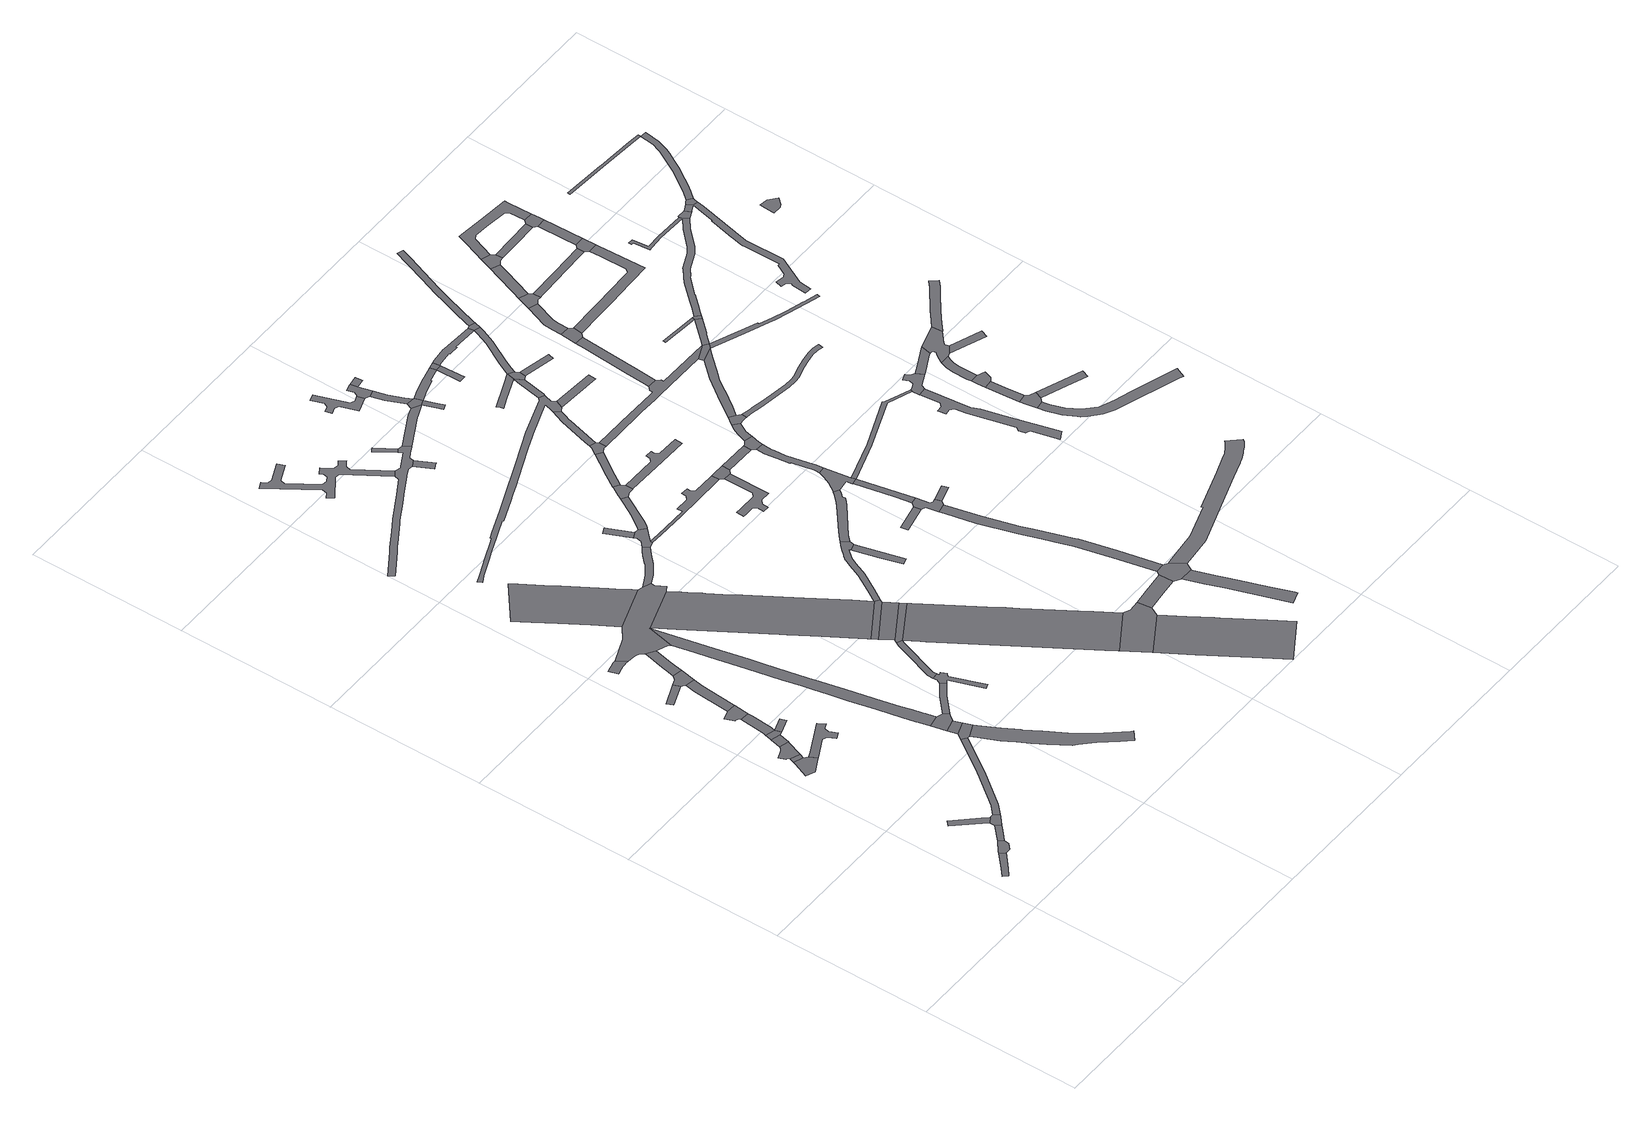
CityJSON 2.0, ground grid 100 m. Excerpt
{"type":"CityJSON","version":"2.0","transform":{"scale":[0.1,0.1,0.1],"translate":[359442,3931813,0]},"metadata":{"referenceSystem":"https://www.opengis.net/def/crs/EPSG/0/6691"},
"CityObjects":{
"road1":{"type":"Road","attributes":{"RoadStructureAttribute.sectionType":"1"},"geometry":[{"type":"MultiSurface","lod":"1","boundaries":[[[0,1,2,3,4,5]]]}]},
"road2":{"type":"Road","geometry":[{"type":"MultiSurface","lod":"1","boundaries":[[[6,7,8,9,2,1,10,11]]]}]},
"road3":{"type":"Road","attributes":{"RoadStructureAttribute.sectionType":"1"},"geometry":[{"type":"MultiSurface","lod":"1","boundaries":[[[12,13,14,15,7,6]]]}]},
"road4":{"type":"Road","attributes":{"RoadStructureAttribute.sectionType":"1"},"geometry":[{"type":"MultiSurface","lod":"1","boundaries":[[[16,17,18,19,20,21]]]}]},
"road5":{"type":"Road","geometry":[{"type":"MultiSurface","lod":"1","boundaries":[[[21,20,15,14,22,23,24]]]}]},
"road6":{"type":"Road","geometry":[{"type":"MultiSurface","lod":"1","boundaries":[[[25,26,27,28,29,30,31,32]]]}]},
"road7":{"type":"Road","attributes":{"RoadStructureAttribute.sectionType":"1"},"geometry":[{"type":"MultiSurface","lod":"1","boundaries":[[[25,33,34,26]]]}]},
"road8":{"type":"Road","geometry":[{"type":"MultiSurface","lod":"1","boundaries":[[[35,36,37,38,39,40,41,42,43,44,34,33,45,46]]]}]},
"road9":{"type":"Road","attributes":{"RoadStructureAttribute.sectionType":"1"},"geometry":[{"type":"MultiSurface","lod":"1","boundaries":[[[47,48,35,46]]]}]},
"road10":{"type":"Road","geometry":[{"type":"MultiSurface","lod":"1","boundaries":[[[49,50,48,47,51,52]]]}]},
"road11":{"type":"Road","attributes":{"RoadStructureAttribute.sectionType":"1"},"geometry":[{"type":"MultiSurface","lod":"1","boundaries":[[[31,53,54,55,56,57,58,59,60,61,32]]]}]},
"road12":{"type":"Road","attributes":{"RoadStructureAttribute.sectionType":"1"},"geometry":[{"type":"MultiSurface","lod":"1","boundaries":[[[62,63,64,65,66,49,52]]]}]},
"road13":{"type":"Road","attributes":{"RoadStructureAttribute.sectionType":"1"},"geometry":[{"type":"MultiSurface","lod":"1","boundaries":[[[23,67,68,69,70,71,72,73,74,75,76,77,78,79,24]]]}]},
"road14":{"type":"Road","geometry":[{"type":"MultiSurface","lod":"1","boundaries":[[[80,81,82,83,84,85,86,65,64]]]}]},
"road15":{"type":"Road","attributes":{"RoadStructureAttribute.sectionType":"1"},"geometry":[{"type":"MultiSurface","lod":"1","boundaries":[[[51,87,88,89,52]]]}]},
"road16":{"type":"Road","attributes":{"RoadStructureAttribute.sectionType":"1"},"geometry":[{"type":"MultiSurface","lod":"1","boundaries":[[[90,91,92,93]]]}]},
"road17":{"type":"Road","attributes":{"RoadStructureAttribute.sectionType":"1"},"geometry":[{"type":"MultiSurface","lod":"1","boundaries":[[[94,95,81,80,96,97,98]]]}]},
"road18":{"type":"Road","attributes":{"RoadStructureAttribute.sectionType":"1"},"geometry":[{"type":"MultiSurface","lod":"1","boundaries":[[[99,100,101,102,103,104,105,106,107,108,109,110,111]]]}]},
"road19":{"type":"Road","geometry":[{"type":"MultiSurface","lod":"1","boundaries":[[[112,113,114,92,91,115,94,98]]]}]},
"road20":{"type":"Road","attributes":{"RoadStructureAttribute.sectionType":"1"},"geometry":[{"type":"MultiSurface","lod":"1","boundaries":[[[116,117,118,119,113,112,120,121,122,123]]]}]},
"road21":{"type":"Road","geometry":[{"type":"MultiSurface","lod":"1","boundaries":[[[74,73,124,125,126,127]]]}]},
"road22":{"type":"Road","attributes":{"RoadStructureAttribute.sectionType":"1"},"geometry":[{"type":"MultiSurface","lod":"1","boundaries":[[[128,127,126,129]]]}]},
"road23":{"type":"Road","geometry":[{"type":"MultiSurface","lod":"1","boundaries":[[[130,131,132,133,134,128,129]]]}]},
"road24":{"type":"Road","attributes":{"RoadStructureAttribute.sectionType":"1"},"geometry":[{"type":"MultiSurface","lod":"1","boundaries":[[[135,136,137,138,139,140,141,142,143,144,145,146,147,134,133,148,149,150,151,152,153,154,155,156,157,158,159,160,161,162,163,164]]]}]},
"road25":{"type":"Road","attributes":{"RoadStructureAttribute.sectionType":"1"},"geometry":[{"type":"MultiSurface","lod":"1","boundaries":[[[165,166,167,168,169,170,171,172,173,174,175,176,177,178,179,180,181,182,183,184,185,186,187,188,189,125,124]]]}]},
"road26":{"type":"Road","attributes":{"RoadStructureAttribute.sectionType":"1"},"geometry":[{"type":"MultiSurface","lod":"1","boundaries":[[[190,164,191]]]}]},
"road27":{"type":"Road","geometry":[{"type":"MultiSurface","lod":"1","boundaries":[[[192,193,135,190,194,195,196,197,198,199,200,201,106,105,202,203,204,205,116,123]]]}]},
"road28":{"type":"Road","attributes":{"RoadStructureAttribute.sectionType":"1"},"geometry":[{"type":"MultiSurface","lod":"1","boundaries":[[[206,207,208,209,132,131,210,211]]]}]},
"road29":{"type":"Road","attributes":{"RoadStructureAttribute.sectionType":"1"},"geometry":[{"type":"MultiSurface","lod":"1","boundaries":[[[212,213,214,215,216,200,199,217,218,219,220,221,222,223]]]}]},
"road30":{"type":"Road","geometry":[{"type":"MultiSurface","lod":"1","boundaries":[[[224,206,211,225,226,227,228,229,230,231,232,233,234,235,236]]]}]},
"road31":{"type":"Road","attributes":{"RoadStructureAttribute.sectionType":"1"},"geometry":[{"type":"MultiSurface","lod":"1","boundaries":[[[237,238,239,240,241,242,236,235,243,244,245]]]}]},
"road32":{"type":"Road","attributes":{"RoadStructureAttribute.sectionType":"1"},"geometry":[{"type":"MultiSurface","lod":"1","boundaries":[[[246,247,248,249,250,251,252,253,254,255,194,191,256,257,258,259,260,261,262,263]]]}]},
"road33":{"type":"Road","attributes":{"RoadStructureAttribute.sectionType":"1"},"geometry":[{"type":"MultiSurface","lod":"1","boundaries":[[[264,265,266,267,268,269,270,271,272,273,274,275,276,277,278,279,280,281,282,283,284,285,286,287,288,289,290,291,292,293,294,295,296,297]]]}]},
"road34":{"type":"Road","attributes":{"RoadStructureAttribute.sectionType":"1"},"geometry":[{"type":"MultiSurface","lod":"1","boundaries":[[[298,299,300,301,302,198,197,303,304,305,306,307,308]]]}]},
"road35":{"type":"Road","geometry":[{"type":"MultiSurface","lod":"1","boundaries":[[[309,310,311,263,262]]]}]},
"road36":{"type":"Road","attributes":{"RoadStructureAttribute.sectionType":"1"},"geometry":[{"type":"MultiSurface","lod":"1","boundaries":[[[312,310,309,313]]]}]},
"road37":{"type":"Road","geometry":[{"type":"MultiSurface","lod":"1","boundaries":[[[245,314,312,313,237]]]}]},
"road38":{"type":"Road","attributes":{"RoadStructureAttribute.sectionType":"1"},"geometry":[{"type":"MultiSurface","lod":"1","boundaries":[[[276,315,316,317,318,319,320,321,322,323,324,325,326,327,328,329,330,331,332,333,334,335,336,337,338,339,340,341,342,277]]]}]},
"road39":{"type":"Road","attributes":{"RoadStructureAttribute.sectionType":"1"},"geometry":[{"type":"MultiSurface","lod":"1","boundaries":[[[343,344,345,346]]]}]},
"road40":{"type":"Road","geometry":[{"type":"MultiSurface","lod":"1","boundaries":[[[347,348,349,350,351,346,345,352,353,308,307,354,355]]]}]},
"road41":{"type":"Road","attributes":{"RoadStructureAttribute.sectionType":"1"},"geometry":[{"type":"MultiSurface","lod":"1","boundaries":[[[356,357,358,359,360,361,362,363,364,365,366,367,368,369,370,371,314,245]]]}]},
"road42":{"type":"Road","attributes":{"RoadStructureAttribute.sectionType":"1"},"geometry":[{"type":"MultiSurface","lod":"1","boundaries":[[[372,373,374,375,376,377,378,379,380,381,382,383,384,385,386,387,388,389,390,391,392,393,394,395,396,397,398,399,400,401,402,403,404,405,406,407,408,409]]]}]},
"road43":{"type":"Road","geometry":[{"type":"MultiSurface","lod":"1","boundaries":[[[296,410,411,412,297]]]}]},
"road44":{"type":"Road","attributes":{"RoadStructureAttribute.sectionType":"1"},"geometry":[{"type":"MultiSurface","lod":"1","boundaries":[[[311,413,414,415,416,417,418,419,420,421,422,423,424,425,426,427,428,429,430,431,432,433,263]]]}]},
"road45":{"type":"Road","attributes":{"RoadStructureAttribute.sectionType":"1"},"geometry":[{"type":"MultiSurface","lod":"1","boundaries":[[[434,435,436,437,350,349,438,439,440,441]]]}]},
"road46":{"type":"Road","geometry":[{"type":"MultiSurface","lod":"1","boundaries":[[[270,442,443,444,271]]]}]},
"road47":{"type":"Road","geometry":[{"type":"MultiSurface","lod":"1","boundaries":[[[445,446,447,448,449,362,361]]]}]},
"road48":{"type":"Road","attributes":{"RoadStructureAttribute.sectionType":"1"},"geometry":[{"type":"MultiSurface","lod":"1","boundaries":[[[450,451,452,453,454,455,456,457,458,459,460,461,462,463,464,347,355]]]}]},
"road49":{"type":"Road","geometry":[{"type":"MultiSurface","lod":"1","boundaries":[[[440,465,466,467,468,469,470,471,472,473,441]]]}]},
"road50":{"type":"Road","geometry":[{"type":"MultiSurface","lod":"1","boundaries":[[[420,474,475,476,477,421]]]}]},
"road51":{"type":"Road","attributes":{"function":"2","RoadStructureAttribute.sectionType":"1"},"geometry":[{"type":"MultiSurface","lod":"1","boundaries":[[[478,479,480,481,446,445,482,483,484,485]]]}]},
"road52":{"type":"Road","attributes":{"RoadStructureAttribute.sectionType":"1"},"geometry":[{"type":"MultiSurface","lod":"1","boundaries":[[[486,487,488,470,469,489,490,491]]]}]},
"road53":{"type":"Road","attributes":{"RoadStructureAttribute.sectionType":"1"},"geometry":[{"type":"MultiSurface","lod":"1","boundaries":[[[268,492,493,494,495,496,497,498,499,494,500,501,269]]]}]},
"road54":{"type":"Road","geometry":[{"type":"MultiSurface","lod":"1","boundaries":[[[502,503,504,505,506,507,508,509,510,511,512,513,514]]]}]},
"road55":{"type":"Road","geometry":[{"type":"MultiSurface","lod":"1","boundaries":[[[515,516,517,518,519,520,521,522,523,524,525,526,527,528,529]]]}]},
"road56":{"type":"Road","attributes":{"RoadStructureAttribute.sectionType":"1"},"geometry":[{"type":"MultiSurface","lod":"1","boundaries":[[[530,531,532,533,534,535,536,537,538,423,422,539,540,541,542,543,544,545,546,547]]]}]},
"road57":{"type":"Road","attributes":{"RoadStructureAttribute.sectionType":"1"},"geometry":[{"type":"MultiSurface","lod":"1","boundaries":[[[447,548,549,550,551,448]]]}]},
"road58":{"type":"Road","geometry":[{"type":"MultiSurface","lod":"1","boundaries":[[[552,553,554,555,556,557,558,559,502,514]]]}]},
"road59":{"type":"Road","attributes":{"RoadStructureAttribute.sectionType":"1"},"geometry":[{"type":"MultiSurface","lod":"1","boundaries":[[[560,561,562,563,564,565,566,567,568,569,468,467]]]}]},
"road60":{"type":"Road","geometry":[{"type":"MultiSurface","lod":"1","boundaries":[[[570,571,500,494,499,572]]]}]},
"road61":{"type":"Road","geometry":[{"type":"MultiSurface","lod":"1","boundaries":[[[573,574,575,576,577,578,486,491]]]}]},
"road62":{"type":"Road","attributes":{"RoadStructureAttribute.sectionType":"1"},"geometry":[{"type":"MultiSurface","lod":"1","boundaries":[[[552,579,571,570,580,581,553]]]}]},
"road63":{"type":"Road","geometry":[{"type":"MultiSurface","lod":"1","boundaries":[[[453,582,529,528,583,584,585,454]]]}]},
"road64":{"type":"Road","geometry":[{"type":"MultiSurface","lod":"1","boundaries":[[[554,586,587,555]]]}]},
"road65":{"type":"Road","attributes":{"RoadStructureAttribute.sectionType":"1"},"geometry":[{"type":"MultiSurface","lod":"1","boundaries":[[[588,589,590,591]]]}]},
"road66":{"type":"Road","attributes":{"RoadStructureAttribute.sectionType":"1"},"geometry":[{"type":"MultiSurface","lod":"1","boundaries":[[[592,593,577,576,594,595,596,408,407]]]}]},
"road67":{"type":"Road","attributes":{"RoadStructureAttribute.sectionType":"1"},"geometry":[{"type":"MultiSurface","lod":"1","boundaries":[[[597,598,599,600,601,602,603,604,605,606,607,608,609,610]]]}]},
"road68":{"type":"Road","geometry":[{"type":"MultiSurface","lod":"1","boundaries":[[[606,605,611,612,613,614,615,550,549]]]}]},
"road69":{"type":"Road","attributes":{"RoadStructureAttribute.sectionType":"1"},"geometry":[{"type":"MultiSurface","lod":"1","boundaries":[[[614,616,617,618,619,620,621,622,623,624,625,626,627,628,629,630,631,632,633,615]]]}]},
"road70":{"type":"Road","attributes":{"RoadStructureAttribute.sectionType":"1"},"geometry":[{"type":"MultiSurface","lod":"1","boundaries":[[[499,634,635,636,637,638,639,640,641,638,642,643,644,645,572]]]}]},
"road71":{"type":"Road","attributes":{"RoadStructureAttribute.sectionType":"1"},"geometry":[{"type":"MultiSurface","lod":"1","boundaries":[[[584,583,646,647]]]}]},
"road72":{"type":"Road","geometry":[{"type":"MultiSurface","lod":"1","boundaries":[[[591,590,648,649,624,623,650,651,652,653,654,655]]]}]},
"road73":{"type":"Road","geometry":[{"type":"MultiSurface","lod":"1","boundaries":[[[656,657,658,659,547,546,660,661,662,663,664,665]]]}]},
"road74":{"type":"Road","attributes":{"RoadStructureAttribute.sectionType":"1"},"geometry":[{"type":"MultiSurface","lod":"1","boundaries":[[[666,663,662,667,655,654]]]}]},
"road75":{"type":"Road","attributes":{"RoadStructureAttribute.sectionType":"1"},"geometry":[{"type":"MultiSurface","lod":"1","boundaries":[[[668,669,670,671,672,673,674]]]}]},
"road76":{"type":"Road","attributes":{"RoadStructureAttribute.sectionType":"1"},"geometry":[{"type":"MultiSurface","lod":"1","boundaries":[[[675,676,677,678,679,680,681,682,683,657,656,684,685,686,687,688,689]]]}]},
"road77":{"type":"Road","attributes":{"RoadStructureAttribute.sectionType":"1"},"geometry":[{"type":"MultiSurface","lod":"1","boundaries":[[[690,691,692,693,651,650]]]}]},
"road78":{"type":"Road","geometry":[{"type":"MultiSurface","lod":"1","boundaries":[[[641,694,695,642,638]]]}]},
"road79":{"type":"Road","geometry":[{"type":"MultiSurface","lod":"1","boundaries":[[[696,647,646,675,689,697,698,699]]]}]},
"road80":{"type":"Road","geometry":[{"type":"MultiSurface","lod":"1","boundaries":[[[700,375,374,701,702,674]]]}]},
"road81":{"type":"Road","geometry":[{"type":"MultiSurface","lod":"1","boundaries":[[[703,704,372,409]]]}]},
"road82":{"type":"Road","attributes":{"RoadStructureAttribute.sectionType":"1"},"geometry":[{"type":"MultiSurface","lod":"1","boundaries":[[[698,705,706,707,708,709,710,711,712,699]]]}]},
"road83":{"type":"Road","geometry":[{"type":"MultiSurface","lod":"1","boundaries":[[[702,713,714,715,668,674]]]}]},
"road84":{"type":"Road","attributes":{"RoadStructureAttribute.sectionType":"1"},"geometry":[{"type":"MultiSurface","lod":"1","boundaries":[[[716,717,718,719,695,694,720,721,722,723,724,725,726,727,728,729,730,731,668,715,732,733,734,735,736,727]]]}]},
"road85":{"type":"Road","geometry":[{"type":"MultiSurface","lod":"1","boundaries":[[[737,738,709,708,739,740,741,742,743]]]}]},
"road86":{"type":"Road","geometry":[{"type":"MultiSurface","lod":"1","boundaries":[[[744,745,746,747,748,749,750,751,752,753,754,755,756,575,574,757,758,759,760]]]}]},
"road87":{"type":"Road","geometry":[{"type":"MultiSurface","lod":"1","boundaries":[[[713,761,762,763,714]]]}]},
"road88":{"type":"Road","attributes":{"RoadStructureAttribute.sectionType":"1"},"geometry":[{"type":"MultiSurface","lod":"1","boundaries":[[[764,765,766,767,768,769,770,771,772,773,774,665,664]]]}]},
"road89":{"type":"Road","geometry":[{"type":"MultiSurface","lod":"1","boundaries":[[[736,775,776,716,727]]]}]},
"road90":{"type":"Road","attributes":{"RoadStructureAttribute.sectionType":"1"},"geometry":[{"type":"MultiSurface","lod":"1","boundaries":[[[777,778,779,780,781,782,783,750,749]]]}]},
"road91":{"type":"Road","attributes":{"RoadStructureAttribute.sectionType":"1"},"geometry":[{"type":"MultiSurface","lod":"1","boundaries":[[[784,785,786,737,743,787,788,789,790,791,792,793,794,795,796,797]]]}]},
"road92":{"type":"Road","attributes":{"RoadStructureAttribute.sectionType":"1"},"geometry":[{"type":"MultiSurface","lod":"1","boundaries":[[[798,799,800,801,802,803,804,805,806,807,613,612,808,809,810,811,812,813,814,815,816,817,818,819,820,821,822]]]}]},
"road93":{"type":"Road","geometry":[{"type":"MultiSurface","lod":"1","boundaries":[[[823,824,825,780,779,826]]]}]},
"road94":{"type":"Road","attributes":{"RoadStructureAttribute.sectionType":"1"},"geometry":[{"type":"MultiSurface","lod":"1","boundaries":[[[741,827,828,829,830,831,832,833,834,835,836,837,838,839,840,841,842,843,844,845,846,847,848,849,850,742]]]}]},
"road95":{"type":"Road","attributes":{"RoadStructureAttribute.sectionType":"1"},"geometry":[{"type":"MultiSurface","lod":"1","boundaries":[[[851,852,853,854,855,856,825,824]]]}]},
"road96":{"type":"Road","attributes":{"RoadStructureAttribute.sectionType":"1"},"geometry":[{"type":"MultiSurface","lod":"1","boundaries":[[[857,858,859,860,861,862,863,864,865,866,776,775,867,868,869,870,871,872,873,874,875,876,877]]]}]},
"road97":{"type":"Road","geometry":[{"type":"MultiSurface","lod":"1","boundaries":[[[784,797,878,746,745]]]}]},
"road98":{"type":"Road","attributes":{"RoadStructureAttribute.sectionType":"1"},"geometry":[{"type":"MultiSurface","lod":"1","boundaries":[[[879,880,881,882,883,884,885,886,887,888,889,890,891,892,893,894,895,896,897,898]]]}]},
"road99":{"type":"Road","geometry":[{"type":"MultiSurface","lod":"1","boundaries":[[[899,900,901,902,854,853,903,904]]]}]},
"road100":{"type":"Road","attributes":{"RoadStructureAttribute.sectionType":"1"},"geometry":[{"type":"MultiSurface","lod":"1","boundaries":[[[905,906,907,908,909,910]]]}]},
"road101":{"type":"Road","attributes":{"RoadStructureAttribute.sectionType":"1"},"geometry":[{"type":"MultiSurface","lod":"1","boundaries":[[[911,912,913,914,910,915,746,878]]]}]},
"road102":{"type":"Road","attributes":{"RoadStructureAttribute.sectionType":"1"},"geometry":[{"type":"MultiSurface","lod":"1","boundaries":[[[916,917,918,919,920,901,900]]]}]},
"road103":{"type":"Road","geometry":[{"type":"MultiSurface","lod":"1","boundaries":[[[921,922,923,924,925,926,769,768,879,898,927,928,929]]]}]},
"road104":{"type":"Road","geometry":[{"type":"MultiSurface","lod":"1","boundaries":[[[905,910,914,930,931]]]}]},
"road105":{"type":"Road","geometry":[{"type":"MultiSurface","lod":"1","boundaries":[[[932,933,934,935,936,937,938,939]]]}]},
"road106":{"type":"Road","attributes":{"RoadStructureAttribute.sectionType":"1"},"geometry":[{"type":"MultiSurface","lod":"1","boundaries":[[[938,940,941,942,943,939]]]}]},
"road107":{"type":"Road","attributes":{"RoadStructureAttribute.sectionType":"1"},"geometry":[{"type":"MultiSurface","lod":"1","boundaries":[[[944,945,946,947,948,949,950,951,952,953,954,955,956,957,823,826]]]}]},
"road108":{"type":"Road","geometry":[{"type":"MultiSurface","lod":"1","boundaries":[[[958,918,917,959,960,961,962,963]]]}]},
"road109":{"type":"Road","geometry":[{"type":"MultiSurface","lod":"1","boundaries":[[[964,942,941,965,966,967,968]]]}]},
"road110":{"type":"Road","attributes":{"RoadStructureAttribute.sectionType":"1"},"geometry":[{"type":"MultiSurface","lod":"1","boundaries":[[[969,970,971,972,973,974,975,899,904]]]}]},
"road111":{"type":"Road","attributes":{"RoadStructureAttribute.sectionType":"1"},"geometry":[{"type":"MultiSurface","lod":"1","boundaries":[[[976,929,928,977,978,979,980,981]]]}]},
"road112":{"type":"Road","attributes":{"RoadStructureAttribute.sectionType":"1"},"geometry":[{"type":"MultiSurface","lod":"1","boundaries":[[[982,983,984,985,986,987,988,989,990,991,992,993,994,995,996,997,998,999,878,797]]]}]},
"road113":{"type":"Road","attributes":{"RoadStructureAttribute.sectionType":"1"},"geometry":[{"type":"MultiSurface","lod":"1","boundaries":[[[967,1000,1001,1002,1003,1004,1005,1006,1007,1008,968]]]}]},
"road114":{"type":"Road","attributes":{"RoadStructureAttribute.sectionType":"1"},"geometry":[{"type":"MultiSurface","lod":"1","boundaries":[[[935,1009,1010,1011,1012,936]]]}]},
"road115":{"type":"Road","attributes":{"RoadStructureAttribute.sectionType":"1"},"geometry":[{"type":"MultiSurface","lod":"1","boundaries":[[[1013,1014,1015,1016,1017,1018,1019,1020,934,933,1021,1022,1023,1024,1025,1026,1027,1028,1029,1030,1031]]]}]},
"road116":{"type":"Road","attributes":{"RoadStructureAttribute.sectionType":"1"},"geometry":[{"type":"MultiSurface","lod":"1","boundaries":[[[1032,961,960,1033,1034,1035]]]}]},
"road117":{"type":"Road","geometry":[{"type":"MultiSurface","lod":"1","boundaries":[[[980,1036,1037,1038,1039,1040,1041,1042,1043,1044,1005,1004,1045,1046,1047,1048,1049,1050,1051,1052,981]]]}]},
"road118":{"type":"Road","attributes":{"RoadStructureAttribute.sectionType":"1"},"geometry":[{"type":"MultiSurface","lod":"1","boundaries":[[[1053,1054,1055,1056,1057,1058,1059,963,962,1060,1061,1062,1063,1064,1065,1066,1067,1068,1069]]]}]},
"road119":{"type":"Road","attributes":{"RoadStructureAttribute.sectionType":"1"},"geometry":[{"type":"MultiSurface","lod":"1","boundaries":[[[1045,1070,1071,1046]]]}]},
"road120":{"type":"Road","geometry":[{"type":"MultiSurface","lod":"1","boundaries":[[[951,950,1072,1073,973,972]]]}]},
"road121":{"type":"Road","attributes":{"RoadStructureAttribute.sectionType":"1"},"geometry":[{"type":"MultiSurface","lod":"1","boundaries":[[[1074,1073,1072,1075,1076,1077,1078]]]}]},
"road122":{"type":"Road","attributes":{"RoadStructureAttribute.sectionType":"1"},"geometry":[{"type":"MultiSurface","lod":"1","boundaries":[[[1079,1080,1081,1082,1083,1084,1085,1086,1087,1088,1089,1090,1091,1092,1093,1094,1095,1096,1097,931,930,1098,1099,1100,1101,1102,1103,1104,1105,1106,1107,1108,1109,1110,1111,1088,1112]]]}]},
"road123":{"type":"Road","geometry":[{"type":"MultiSurface","lod":"1","boundaries":[[[1077,1113,1069,1068,1114,1035,1034,1078]]]}]},
"road124":{"type":"Road","attributes":{"RoadStructureAttribute.sectionType":"1"},"geometry":[{"type":"MultiSurface","lod":"1","boundaries":[[[1115,1116,1117,1118,1119,1120,1121,1122,1123,1124,1125,1051,1050]]]}]},
"road125":{"type":"Road","attributes":{"RoadStructureAttribute.sectionType":"1"},"geometry":[{"type":"MultiSurface","lod":"1","boundaries":[[[1126,1127,1128,1129,1130,1131,1132,1133,1134,1135,1136,1137,1138,1139,1140,1141,1142,1143,1144,1145,1146,1147,1148,1149,1150,1151,1152,1153,1154,1155,1156,1157,1158,1159,1160,1161,1131,1162]]]}]},
"road126":{"type":"Road","geometry":[{"type":"MultiSurface","lod":"1","boundaries":[[[1088,1111,1128,1127,1163,1112]]]}]},
"road127":{"type":"Road","geometry":[{"type":"MultiSurface","lod":"1","boundaries":[[[1131,1161,1164,1165,1166,1162]]]}]},
"road128":{"type":"Road","attributes":{"RoadStructureAttribute.sectionType":"1"},"geometry":[{"type":"MultiSurface","lod":"1","boundaries":[[[1167,1168,1169,1170,1171,1172,1173,1174,1175]]]}]},
"road129":{"type":"Road","geometry":[{"type":"MultiSurface","lod":"1","boundaries":[[[1176,1177,1178,1179,1180,1181,1182,1183]]]}]},
"road130":{"type":"Road","attributes":{"RoadStructureAttribute.sectionType":"1"},"geometry":[{"type":"MultiSurface","lod":"1","boundaries":[[[1184,1185,1186,1187,1188,1189,1190,1191,1192,1193,1165,1164,1194,1195,1196,1197,1198,1199,1200,1201,1202,1203,1175]]]}]}
},
"vertices":[
[162,297,0],[253,376,0],[225,407,0],[139,325,0],[91,285,0],[115,257,0],
[324,440,0],[301,468,0],[300,467,0],[237,417,0],[285,375,0],[318,406,0],
[348,462,0],[397,507,0],[412,521,0],[386,549,0],
[390,642,0],[264,780,0],[233,752,0],[358,615,0],[386,583,0],[420,607,0],
[457,563,0],[473,578,0],[446,606,0],
[196,1698,0],[138,1720,0],[133,1706,0],[93,1604,0],[147,1582,0],[216,1617,0],[245,1632,0],[222,1678,0],
[207,1726,0],[149,1749,0],
[189,1849,0],[184,1841,0],[176,1834,0],[169,1828,0],[116,1807,0],[132,1766,0],[138,1766,0],[143,1763,0],[147,1759,0],[150,1754,0],[248,1832,0],[249,1835,0],
[266,1904,0],[207,1919,0],
[218,1964,0],[209,1928,0],[290,1911,0],[277,1949,0],
[372,1697,0],[401,1687,0],[424,1639,0],[464,1659,0],[441,1708,0],[450,1737,0],[480,1752,0],[457,1796,0],[252,1692,0],
[284,1976,0],[294,2112,0],[296,2139,0],[237,2144,0],[223,1984,0],
[500,604,0],[529,631,0],[658,800,0],[693,846,0],[716,878,0],[847,1067,0],[849,1069,0],[816,1091,0],[669,879,0],[662,869,0],[641,842,0],[628,824,0],[501,658,0],
[304,2237,0],[244,2241,0],[187,2220,0],[209,2163,0],[219,2165,0],[229,2161,0],[235,2153,0],
[377,1940,0],[376,1943,0],[365,1978,0],
[113,2505,0],[250,2559,0],[234,2601,0],[96,2546,0],
[275,2541,0],[263,2478,0],[306,2261,0],[323,2473,0],[334,2530,0],
[133,2889,0],[145,2893,0],[167,2899,0],[189,2903,0],[212,2905,0],[219,2905,0],[240,2905,0],[200,2964,0],[182,2963,0],[154,2957,0],[128,2950,0],[121,2949,0],[113,2947,0],
[353,2628,0],[293,2640,0],[274,2617,0],[271,2544,0],
[340,2863,0],[336,2842,0],[310,2727,0],[304,2695,0],[364,2683,0],[370,2716,0],[379,2756,0],[395,2829,0],
[863,1069,0],[946,1106,0],[924,1157,0],[841,1128,0],
[826,1191,0],[905,1211,0],
[931,1248,0],[942,1258,0],[916,1286,0],[879,1301,0],[803,1283,0],
[478,2788,0],[507,2654,0],[525,2572,0],[573,2350,0],[616,2148,0],[641,2030,0],[654,1968,0],[674,1874,0],[698,1761,0],[733,1597,0],[766,1443,0],[782,1368,0],[784,1364,0],[872,1327,0],[863,1366,0],[863,1367,0],[860,1379,0],[845,1442,0],[830,1508,0],[805,1613,0],[757,1833,0],[745,1889,0],[727,1975,0],[712,2044,0],[687,2162,0],[687,2163,0],[658,2300,0],[640,2386,0],[596,2588,0],[516,2960,0],
[882,1028,0],[904,980,0],[936,910,0],[955,875,0],[963,862,0],[991,811,0],[1018,765,0],[1040,725,0],[1061,692,0],[1136,575,0],[1160,556,0],[1194,520,0],[1230,482,0],[1313,384,0],[1365,324,0],[1421,371,0],[1412,381,0],[1284,532,0],[1199,655,0],[1128,773,0],[1099,821,0],[1072,866,0],[1068,874,0],[1014,970,0],[964,1064,0],
[516,2961,0],[518,2961,0],
[413,2823,0],[463,2805,0],[799,3059,0],[832,3078,0],[797,3136,0],[801,3161,0],[748,3179,0],[719,3186,0],[437,3090,0],[361,3029,0],[261,2903,0],[281,2900,0],[301,2896,0],[325,2889,0],
[1098,1440,0],[1097,1439,0],[1087,1431,0],[1018,1380,0],[1042,1350,0],[1121,1409,0],
[115,3603,0],[144,3555,0],[175,3506,0],[252,3385,0],[348,3233,0],[700,3217,0],[652,3294,0],[632,3325,0],[495,3544,0],[446,3622,0],[371,3741,0],[342,3784,0],
[1111,1466,0],[1142,1424,0],[1215,1213,0],[1244,1224,0],[1169,1434,0],[1169,1435,0],[1169,1436,0],[1185,1451,0],[1169,1488,0],[1167,1487,0],[1153,1478,0],[1148,1493,0],[1110,1492,0],
[1214,1814,0],[1203,1790,0],[1203,1793,0],[1202,1791,0],[1173,1710,0],[1109,1529,0],[1148,1522,0],[1237,1776,0],[1247,1799,0],
[1337,2205,0],[1198,2424,0],[1046,2664,0],[1019,2707,0],[960,2800,0],[912,2877,0],[903,2892,0],[879,2930,0],[843,2989,0],[836,3000,0],[594,2839,0],[892,2363,0],[914,2329,0],[982,2220,0],[1014,2169,0],[1146,1958,0],[1155,1945,0],[1401,2101,0],
[814,4791,0],[844,4808,0],[884,4830,0],[889,4832,0],[893,4834,0],[862,4875,0],[833,4882,0],[809,4866,0],[824,4843,0],[748,4800,0],[730,4790,0],[722,4785,0],[683,4794,0],[651,4769,0],[644,4740,0],[543,4682,0],[373,4584,0],[294,4534,0],[191,4469,0],[158,4447,0],[6,4348,0],[28,4315,0],[181,4414,0],[214,4436,0],[241,4453,0],[367,4533,0],[392,4549,0],[507,4615,0],[563,4647,0],[683,4716,0],[692,4721,0],[737,4746,0],[767,4740,0],[807,4762,0],
[976,3347,0],[948,3323,0],[911,3286,0],[895,3270,0],[832,3224,0],[860,3189,0],[910,3226,0],[929,3241,0],[983,3293,0],[1024,3329,0],[995,3363,0],
[1176,1910,0],[1422,2066,0],[1431,2081,0],
[1471,1987,0],[1224,1835,0],
[1494,1950,0],
[549,4999,0],[556,5029,0],[586,5050,0],[592,5053,0],[566,5090,0],[562,5088,0],[535,5069,0],[503,5075,0],[462,5138,0],[424,5113,0],[436,5096,0],[430,5066,0],[400,5045,0],[370,5051,0],[252,5225,0],[260,5254,0],[368,5303,0],[350,5344,0],[231,5291,0],[203,5299,0],[181,5331,0],[141,5310,0],[333,5025,0],[328,4995,0],[297,4974,0],[323,4937,0],[454,5028,0],[484,5022,0],
[997,3618,0],[958,3600,0],[1027,3447,0],[1065,3464,0],
[1061,3355,0],[1108,3404,0],[1130,3427,0],[1095,3461,0],[1082,3462,0],[1036,3425,0],[1032,3394,0],[1055,3340,0],[1060,3340,0],
[1299,1715,0],[1316,1688,0],[1562,1297,0],[1834,865,0],[1873,803,0],[1874,801,0],[2124,958,0],[2039,1096,0],[2027,1115,0],[1926,1273,0],[1822,1435,0],[1783,1497,0],[1759,1534,0],[1539,1878,0],[1536,1883,0],[1507,1929,0],
[1636,4405,0],[1619,4430,0],[1637,4484,0],[1599,4497,0],[1585,4483,0],[1342,4397,0],[1239,4354,0],[1105,4296,0],[1064,4278,0],[922,4219,0],[768,4154,0],[607,4088,0],[570,4072,0],[574,4064,0],[529,4046,0],[455,4015,0],[420,4000,0],[304,3950,0],[253,3929,0],[268,3904,0],[311,3928,0],[431,3979,0],[485,4002,0],[584,4044,0],[620,4059,0],[716,4098,0],[719,4090,0],[864,4150,0],[922,4174,0],[970,4194,0],[1130,4263,0],[1254,4317,0],[1336,4351,0],[1357,4359,0],[1580,4439,0],[1560,4377,0],[1589,4340,0],[1614,4356,0],
[825,4630,0],[848,4643,0],[865,4651,0],
[1478,2155,0],[1543,2268,0],[1551,2286,0],[1580,2356,0],[1600,2396,0],[1609,2406,0],[1644,2448,0],[1647,2438,0],[1690,2450,0],[1698,2483,0],[1664,2520,0],[1632,2490,0],[1616,2471,0],[1594,2445,0],[1593,2447,0],[1587,2440,0],[1568,2417,0],[1570,2416,0],[1547,2372,0],[1513,2289,0],[1449,2178,0],
[1177,3581,0],[1154,3546,0],[1148,3536,0],[1115,3485,0],[1146,3442,0],[1170,3478,0],[1270,3655,0],[1231,3678,0],
[756,5000,0],[746,4995,0],[730,4985,0],
[1972,646,0],[2222,802,0],[2248,856,0],[2237,945,0],[2170,938,0],
[1137,3338,0],[1320,3335,0],[1641,3335,0],[1668,3335,0],[1668,3385,0],[1660,3385,0],[1525,3385,0],[1504,3407,0],[1506,3433,0],[1462,3437,0],[1459,3406,0],[1437,3385,0],[1349,3385,0],[1349,3350,0],[1130,3353,0],
[1296,3670,0],[1330,3670,0],[1331,3670,0],[1332,3720,0],[1318,3746,0],[1282,3768,0],[1278,3760,0],[1247,3706,0],[1245,3702,0],
[1691,2276,0],[1728,2142,0],[1769,2153,0],[1770,2154,0],
[2542,294,0],[2404,511,0],[2387,538,0],[2306,665,0],[2095,449,0],[2260,187,0],[2378,0,0],[2627,157,0],
[1428,3994,0],[1388,3935,0],[1332,3851,0],[1388,3852,0],[1418,3897,0],[1466,3969,0],
[1086,4938,0],[1096,4943,0],[1181,4979,0],[1212,4899,0],[1225,4864,0],[1258,4877,0],[1237,4932,0],[1213,4993,0],[1127,5011,0],[1075,4990,0],
[1027,5301,0],[994,5290,0],[967,5303,0],[896,5503,0],[854,5488,0],[881,5412,0],[867,5385,0],[831,5372,0],[844,5334,0],[881,5348,0],[908,5334,0],[946,5226,0],[1042,5259,0],
[1689,3128,0],[1668,3107,0],[1556,3108,0],[1517,3109,0],[1516,3059,0],[1537,3058,0],[1592,3058,0],[1613,3036,0],[1611,2996,0],[1651,2994,0],[1653,3036,0],[1675,3057,0],[1739,3056,0],[1739,3313,0],[1689,3313,0],
[1955,2777,0],[1954,2779,0],[1944,2764,0],[1913,2731,0],[1880,2701,0],[1762,2607,0],[1763,2606,0],[1758,2602,0],[1701,2555,0],[1734,2517,0],[1790,2562,0],[1913,2660,0],[1950,2693,0],[1956,2700,0],[1953,2717,0],[1974,2740,0],[1988,2760,0],[1957,2779,0],
[2374,871,0],[2482,883,0],[2477,973,0],[2338,957,0],
[1069,5245,0],[1112,5257,0],[1089,5341,0],[1081,5386,0],[1076,5385,0],[1033,5373,0],[1045,5329,0],[1031,5303,0],
[1601,3665,0],[1775,3662,0],[1776,3712,0],[1645,3714,0],[1624,3736,0],[1625,3761,0],[1580,3763,0],[1579,3736,0],[1559,3718,0],[1557,3716,0],
[1194,5042,0],[1142,5048,0],[1199,5041,0],
[1493,3983,0],[1513,3983,0],[1513,4028,0],[1501,4044,0],[1462,4055,0],[1457,4037,0],
[1092,5162,0],[1172,5088,0],[1134,5176,0],
[1689,3314,0],[1761,3334,0],[1762,3384,0],[1689,3385,0],
[1148,5351,0],[1140,5395,0],
[1947,2322,0],[1958,2279,0],[2127,2316,0],[2118,2360,0],
[1525,4285,0],[1472,4092,0],[1559,4255,0],[1563,4273,0],[1571,4293,0],
[2809,285,0],[2804,301,0],[2757,433,0],[2726,522,0],[2714,558,0],[2679,658,0],[2660,712,0],[2613,846,0],[2611,854,0],[2525,857,0],[2567,736,0],[2606,624,0],[2653,489,0],[2733,259,0],
[2631,888,0],[2640,902,0],[2581,986,0],[2555,1002,0],[2495,998,0],
[2496,1267,0],[2443,1492,0],[2441,1499,0],[2361,1738,0],[2339,1803,0],[2274,2024,0],[2238,2189,0],[2228,2236,0],[2169,2224,0],[2175,2193,0],[2191,2118,0],[2215,2009,0],[2281,1786,0],[2293,1751,0],[2326,1651,0],[2348,1584,0],[2385,1476,0],[2437,1253,0],
[1268,5015,0],[1312,5028,0],[1364,5044,0],[1361,5052,0],[1449,5072,0],[1454,4918,0],[1494,4919,0],[1489,5074,0],[1439,5112,0],[1363,5095,0],[1351,5092,0],[1251,5062,0],
[1956,3331,0],[1957,3381,0],
[2154,2303,0],[2165,2242,0],[2244,2262,0],[2232,2301,0],[2211,2295,0],[2194,2305,0],[2179,2390,0],[2137,2383,0],
[2074,2931,0],[2029,2924,0],[2019,2889,0],[1997,2842,0],[2062,2771,0],[2068,2732,0],[2069,2731,0],[2108,2739,0],[2110,2739,0],[2101,2765,0],
[2160,2494,0],[2121,2486,0],
[1651,4746,0],[1569,4712,0],[1409,4643,0],[1418,4621,0],[1423,4606,0],[1495,4636,0],[1638,4695,0],
[1977,3309,0],[1974,3254,0],[1983,3178,0],[1996,3099,0],[2002,3102,0],[2003,3103,0],[2020,3021,0],[2029,2971,0],[2031,2956,0],[2065,2986,0],[2058,3027,0],[2031,3157,0],[2024,3228,0],[2022,3245,0],[2026,3306,0],
[2298,2279,0],[2351,2295,0],[2340,2333,0],[2333,2331,0],
[1488,5081,0],[1479,5122,0],
[1966,3381,0],[2028,3334,0],[2041,3387,0],[1990,3399,0],
[1631,4662,0],[1639,4495,0],[1668,4641,0],
[1902,4336,0],[1905,4386,0],
[2052,3439,0],[2077,3483,0],[2078,3485,0],[2087,3499,0],[2048,3529,0],[2035,3510,0],[2023,3489,0],[2010,3462,0],
[1695,4659,0],[1700,4699,0],[1685,4722,0],
[1809,5125,0],[1607,5136,0],[1598,5137,0],[1500,5127,0],[1507,5086,0],[1591,5094,0],[1592,5086,0],[1600,5087,0],[1655,5085,0],[1654,5094,0],[1800,5089,0],[1814,5089,0],[1805,5058,0],[1771,4977,0],[1688,4826,0],[1662,4773,0],[1699,4757,0],[1724,4808,0],[1807,4959,0],[1842,5045,0],[1852,5077,0],
[2085,3579,0],[2070,3559,0],[2110,3500,0],[2136,3500,0],[2144,3499,0],[2147,3536,0],[2123,3553,0],
[2103,3980,0],[2353,3978,0],[2453,4022,0],[2103,4025,0],[2104,4045,0],[2083,4067,0],[2024,4071,0],[2023,4066,0],[2001,4045,0],[2001,4025,0],[1986,4025,0],[1846,4027,0],[1798,4027,0],[1798,3982,0],[1846,3982,0],[1961,3981,0],[2000,3980,0],
[1893,4614,0],[1902,4653,0],[1757,4686,0],
[2369,2823,0],[2680,2948,0],[2687,2947,0],[2731,2931,0],[2835,2892,0],[2840,2906,0],[2739,2944,0],[2692,2961,0],[2679,2966,0],[2672,2975,0],[2360,2849,0],
[1865,5120,0],[1826,5131,0],
[2096,4227,0],[2096,4233,0],[2120,4583,0],[2060,4587,0],[2055,4522,0],[2036,4231,0],[2026,4099,0],
[2365,3946,0],[2269,3838,0],[2185,3723,0],[2133,3567,0],[2164,3608,0],[2239,3714,0],[2237,3714,0],[2240,3718,0],[2265,3753,0],[2291,3790,0],[2315,3816,0],[2391,3902,0],[2434,3949,0],[2459,3974,0],
[3525,1297,0],[3518,1290,0],[3483,1262,0],[3446,1241,0],[3404,1224,0],[3303,1189,0],[3038,1098,0],[3041,1089,0],[2820,1015,0],[2678,998,0],[2840,926,0],[3328,1093,0],[3438,1130,0],[3450,1135,0],[3465,1140,0],[3479,1146,0],[3492,1152,0],[3505,1159,0],[3520,1168,0],[3532,1174,0],[3545,1182,0],[3557,1191,0],[3570,1200,0],[3582,1207,0],[3594,1223,0],
[2148,4664,0],[2127,4686,0],[2067,4690,0],[2141,4604,0],
[2178,3496,0],[2257,3482,0],[2363,3465,0],[2471,3448,0],[2521,3447,0],[2562,3451,0],[2620,3469,0],[2686,3485,0],[2746,3494,0],[2788,3493,0],[2824,3486,0],[2830,3515,0],[2791,3523,0],[2744,3524,0],[2680,3514,0],[2612,3498,0],[2556,3481,0],[2520,3477,0],[2473,3478,0],[2367,3495,0],[2330,3501,0],[2262,3512,0],[2235,3517,0],[2199,3523,0],
[2131,4758,0],[2134,4795,0],[2184,4932,0],[2127,4952,0],[2074,4807,0],[2070,4746,0],
[2022,5695,0],[2005,5652,0],[1977,5576,0],[1939,5471,0],[1927,5441,0],[1921,5425,0],[1898,5354,0],[1867,5262,0],[1866,5256,0],[1833,5153,0],[1871,5141,0],[1901,5234,0],[1904,5244,0],[1936,5340,0],[1959,5412,0],[1969,5439,0],[2042,5637,0],[2046,5646,0],[2060,5681,0],[2090,5766,0],[2052,5779,0],
[2482,3998,0],
[2839,2843,0],[2839,2842,0],[2853,2717,0],[2832,2695,0],[2795,2690,0],[2802,2641,0],[2838,2645,0],[2863,2627,0],[2872,2550,0],[2945,2271,0],[2930,2246,0],[2940,2207,0],[2965,2193,0],[2970,2173,0],[3009,2024,0],[3063,2054,0],[2980,2375,0],[2944,2515,0],[2921,2566,0],[2889,2849,0],
[2233,4996,0],[2216,5020,0],[2159,5041,0],[2154,5026,0],[2208,4950,0],[2235,4950,0],
[2593,4191,0],[2453,4206,0],[2356,4214,0],[2353,4196,0],[2451,4188,0],[2591,4173,0],
[2493,4009,0],[2537,4058,0],[2539,4057,0],[2620,4146,0],[2465,4035,0],
[2285,5211,0],[2308,5275,0],[2252,5296,0],[2228,5232,0],[2177,5089,0],
[2932,2974,0],[2917,3003,0],[2875,2986,0],[2893,2951,0],[2885,2922,0],[2848,2904,0],[2903,2878,0],[2980,2914,0],[2958,2960,0],
[2635,4163,0],[2607,4189,0],
[3119,2339,0],[3131,2268,0],[3185,2277,0],[3206,2299,0],[3223,2346,0],[3190,2358,0],[3170,2380,0],[3115,2374,0],
[3156,2505,0],[3148,2593,0],[3094,2589,0],[3101,2500,0],
[2305,4609,0],[2446,4614,0],[2498,4616,0],[2751,4625,0],[2743,4888,0],[2741,4925,0],[2741,4946,0],[2680,4944,0],[2683,4874,0],[2688,4704,0],[2668,4682,0],[2473,4675,0],[2408,4673,0],[2338,4671,0],
[2261,5323,0],[2333,5293,0],[2359,5294,0],[2358,5339,0],[2340,5363,0],[2283,5384,0],
[3090,2639,0],[3172,2612,0],[3191,2663,0],[3143,2680,0],[3089,2679,0],
[2246,4951,0],[2434,4957,0],[2437,4957,0],[2659,4965,0],[2657,5010,0],[2444,5003,0],[2433,5002,0],
[3008,2985,0],[2992,2920,0],[3005,2927,0],[3118,2984,0],[3131,2988,0],[3142,3053,0],
[2663,3892,0],[2836,3822,0],[2838,3821,0],[2930,3789,0],[2986,3773,0],[3049,3755,0],[3097,3742,0],[3133,3732,0],[3138,3752,0],[3101,3762,0],[3055,3775,0],[3046,3777,0],[2936,3808,0],[2846,3840,0],[2825,3848,0],[2767,3872,0],[2770,3881,0],[2674,3920,0],
[3143,2706,0],[3143,2800,0],[3147,2842,0],[3156,2871,0],[3170,2895,0],[3106,2893,0],[3093,2853,0],[3088,2803,0],[3088,2706,0],
[3330,2253,0],[3491,2192,0],[3508,2239,0],[3356,2296,0],
[3535,1931,0],[3473,1951,0],[3430,1964,0],[3336,2003,0],[3267,2069,0],[3243,2111,0],[3220,2150,0],[3193,2233,0],[3140,2219,0],[3169,2129,0],[3207,2053,0],[3215,2038,0],[3240,2010,0],[3304,1952,0],[3369,1918,0],[3401,1907,0],[3774,1781,0],[3797,1771,0],[3826,1837,0],
[2496,5343,0],[2489,5298,0],[2648,5303,0],[2646,5349,0],
[3141,2988,0],[3145,2987,0],[3150,2984,0],[3154,2979,0],[3155,2976,0],[3155,2973,0],[3155,2966,0],[3145,2953,0],[3129,2933,0],[3191,2903,0],[3239,2938,0],[3232,2967,0],[3257,2993,0],[3288,3019,0],[3305,3033,0],[3300,3101,0],[3245,3084,0],
[2722,5521,0],[2722,5546,0],[2532,5565,0],[2427,5576,0],[2356,5583,0],[2339,5536,0],[2300,5429,0],[2363,5427,0],[2390,5500,0],[2415,5517,0],[2460,5512,0],[2522,5506,0],[2643,5493,0],[2649,5487,0],[2664,5471,0],[2667,5371,0],[2727,5372,0],
[3418,2818,0],[3436,2865,0],
[2738,5034,0],[2678,5032,0],
[2675,5116,0],[2735,5109,0],[2732,5225,0],[2730,5285,0],[2670,5283,0],
[2997,4713,0],[2898,4707,0],[2888,4811,0],[2858,4812,0],[2857,4793,0],[2871,4793,0],[2881,4686,0],[2900,4688,0],[2997,4694,0],[3182,4688,0],[3117,4636,0],[3021,4537,0],[2978,4508,0],[2869,4458,0],[2869,4455,0],[2819,4416,0],[2789,4388,0],[2690,4279,0],[2657,4244,0],[2646,4175,0],[2650,4180,0],[2673,4205,0],[2718,4254,0],[2744,4282,0],[2742,4283,0],[2814,4362,0],[2842,4388,0],[2846,4389,0],[2890,4424,0],[2998,4472,0],[3047,4506,0],[3144,4607,0],[3204,4654,0],[3179,4706,0],
[2729,5319,0],[2652,5354,0],
[3307,3033,0],[3384,3097,0],[3437,3141,0],[3448,3149,0],[3512,3198,0],[3577,3247,0],[3616,3282,0],[3578,3324,0],[3541,3291,0],[3401,3185,0],[3338,3132,0],
[3261,4728,0],[3235,4714,0],[3253,4678,0],[3278,4691,0],[3282,4693,0],[3300,4702,0],[3291,4658,0],[3267,4552,0],[3265,4545,0],[3259,4547,0],[3233,4436,0],[3226,4407,0],[3215,4359,0],[3205,4314,0],[3205,4296,0],[3205,4293,0],[3207,4180,0],[3209,4055,0],[3195,4054,0],[3162,3989,0],[3144,3981,0],[3135,3977,0],[3085,3989,0],[3074,3946,0],[3109,3937,0],[3122,3910,0],[3116,3898,0],[3107,3810,0],[3110,3809,0],[3152,3805,0],[3160,3885,0],[3250,4061,0],[3245,4309,0],[3325,4651,0],[3331,4690,0],[3332,4694,0],[3280,4737,0],
[3181,4717,0],
[3342,4733,0],[3308,4756,0],[3292,4745,0],
[3563,5264,0],[3490,5269,0],[3252,5286,0],[3246,5286,0],[2975,5308,0],[2974,5289,0],[3250,5269,0],[3480,5252,0],[3561,5246,0],
[3585,4321,0],[3618,4360,0],[3569,4401,0],[3513,4409,0],[3512,4397,0],[3508,4324,0],[3508,4311,0],[3563,4310,0],
[3550,5154,0],[3533,5111,0],[3527,5093,0],[3510,5059,0],[3504,5048,0],[3447,4947,0],[3437,4933,0],[3419,4907,0],[3395,4870,0],[3346,4799,0],[3378,4774,0],[3409,4820,0],[3465,4903,0],[3481,4926,0],[3512,4980,0],[3547,5040,0],[3565,5077,0],[3586,5134,0],[3589,5143,0],[3601,5241,0]
]}
